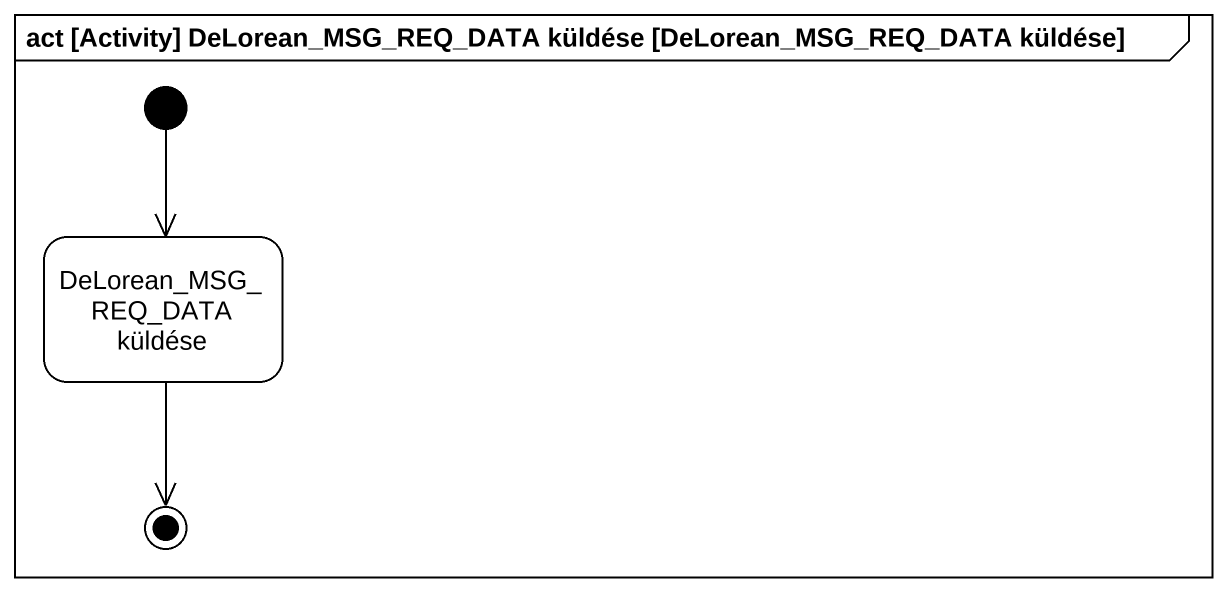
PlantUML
@startuml
mainframe act [Activity] DeLorean_MSG_REQ_DATA küldése [DeLorean_MSG_REQ_DATA küldése]
hide empty description
state "DeLorean_MSG_REQ_DATA küldése" as DeLorean_MSG_REQ_DATA
[*] --> DeLorean_MSG_REQ_DATA
DeLorean_MSG_REQ_DATA --> [*]
@enduml
